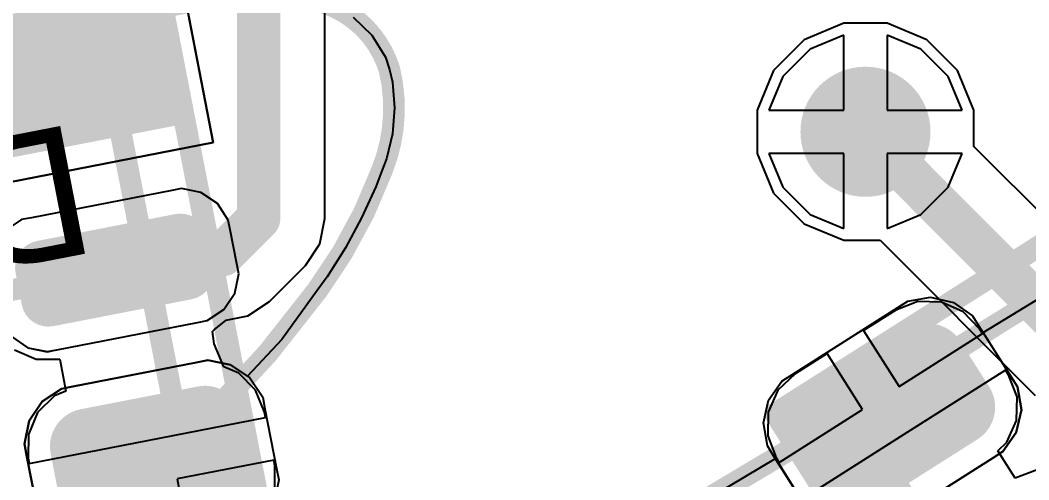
# Model space of a CAD drawing. Header units: inches. Extents: x -52 to 109, y 0 to 35.
# Drawn here: x 97.2 to 101.854, y 12.095 to 14.214 of the extents above; entities that cross this region are included whole.
import ezdxf

# ---------------------------------------------------------------- set-up
doc = ezdxf.new("R2010")
doc.units = ezdxf.units.IN
for name, color, linetype in [('Bottom Layer', 5, 'Continuous'), ('Bottom Overlay', 54, 'Continuous'), ('Mechanical 4', 56, 'Continuous'), ('Top Component Outline', 56, 'Continuous'), ('Top Courtyard', 56, 'Continuous'), ('Top Layer', 1, 'Continuous'), ('Top Overlay', 2, 'Continuous'), ('Top Paste', 8, 'Continuous'), ('Top Solder', 216, 'Continuous'), ('Via Holes', 16, 'Continuous')]:
    doc.layers.add(name, color=color, linetype=linetype)
doc.styles.add('Arial', font='', dxfattribs={"height": 0.2})
doc.styles.get('Arial').set_extended_font_data('Arial')

# ---------------------------------------------------------------- blocks, each defined once
blk = doc.blocks.new('APA_RGB_LED_2020_403')
at = {"layer": 'Top Layer'}
h = blk.add_hatch(color=1, dxfattribs=at)
edge = h.paths.add_edge_path()
edge.add_arc((-1.125, 1.025), 0.125, 90, 180)
edge.add_line((-1.25, 1.025), (-1.25, 0.775))
edge.add_arc((-1.125, 0.775), 0.125, 180, 270)
edge.add_line((-1.125, 0.65), (-0.575, 0.65))
edge.add_arc((-0.575, 0.775), 0.125, 270, 360)
edge.add_line((-0.45, 0.775), (-0.45, 1.025))
edge.add_arc((-0.575, 1.025), 0.125, 0, 90)
edge.add_line((-0.575, 1.15), (-1.125, 1.15))
h = blk.add_hatch(color=1, dxfattribs=at)
edge = h.paths.add_edge_path()
edge.add_arc((-1.175, 0.075), 0.075, 90, 180)
edge.add_line((-1.25, 0.075), (-1.25, -0.075))
edge.add_arc((-1.175, -0.075), 0.075, 180, 270)
edge.add_line((-1.175, -0.15), (-0.525, -0.15))
edge.add_arc((-0.525, -0.075), 0.075, 270, 360)
edge.add_line((-0.45, -0.075), (-0.45, 0.075))
edge.add_arc((-0.525, 0.075), 0.075, 0, 90)
edge.add_line((-0.525, 0.15), (-1.175, 0.15))
blk.add_hatch(color=1, dxfattribs=at).paths.add_polyline_path([(-1.25, -0.65), (-0.45, -0.65), (-0.45, -1.15), (-1.25, -1.15)])
at = {"layer": 'Top Paste'}
h = blk.add_hatch(color=8, dxfattribs=at)
edge = h.paths.add_edge_path()
edge.add_arc((-1.125, 1.025), 0.125, 90, 180)
edge.add_line((-1.25, 1.025), (-1.25, 0.775))
edge.add_arc((-1.125, 0.775), 0.125, 180, 270)
edge.add_line((-1.125, 0.65), (-0.575, 0.65))
edge.add_arc((-0.575, 0.775), 0.125, 270, 360)
edge.add_line((-0.45, 0.775), (-0.45, 1.025))
edge.add_arc((-0.575, 1.025), 0.125, 0, 90)
edge.add_line((-0.575, 1.15), (-1.125, 1.15))
h = blk.add_hatch(color=8, dxfattribs=at)
edge = h.paths.add_edge_path()
edge.add_arc((-1.175, 0.075), 0.075, 90, 180)
edge.add_line((-1.25, 0.075), (-1.25, -0.075))
edge.add_arc((-1.175, -0.075), 0.075, 180, 270)
edge.add_line((-1.175, -0.15), (-0.525, -0.15))
edge.add_arc((-0.525, -0.075), 0.075, 270, 360)
edge.add_line((-0.45, -0.075), (-0.45, 0.075))
edge.add_arc((-0.525, 0.075), 0.075, 0, 90)
edge.add_line((-0.525, 0.15), (-1.175, 0.15))
blk.add_hatch(color=8, dxfattribs=at).paths.add_polyline_path([(-1.25, -0.65), (-0.45, -0.65), (-0.45, -1.15), (-1.25, -1.15)])
at = {"layer": 'Top Solder'}
h = blk.add_hatch(color=216, dxfattribs=at)
edge = h.paths.add_edge_path()
edge.add_arc((-1.125, 1.025), 0.175, 90, 180)
edge.add_line((-1.3, 1.025), (-1.3, 0.775))
edge.add_arc((-1.125, 0.775), 0.175, 180, 270)
edge.add_line((-1.125, 0.6), (-0.575, 0.6))
edge.add_arc((-0.575, 0.775), 0.175, 270, 360)
edge.add_line((-0.4, 0.775), (-0.4, 1.025))
edge.add_arc((-0.575, 1.025), 0.175, 0, 90)
edge.add_line((-0.575, 1.2), (-1.125, 1.2))
h = blk.add_hatch(color=216, dxfattribs=at)
edge = h.paths.add_edge_path()
edge.add_arc((-1.175, 0.075), 0.125, 90, 180)
edge.add_line((-1.3, 0.075), (-1.3, -0.075))
edge.add_arc((-1.175, -0.075), 0.125, 180, 270)
edge.add_line((-1.175, -0.2), (-0.525, -0.2))
edge.add_arc((-0.525, -0.075), 0.125, 270, 360)
edge.add_line((-0.4, -0.075), (-0.4, 0.075))
edge.add_arc((-0.525, 0.075), 0.125, 0, 90)
edge.add_line((-0.525, 0.2), (-1.175, 0.2))
blk.add_hatch(color=216, dxfattribs=at).paths.add_polyline_path([(-1.3, -0.6), (-0.4, -0.6), (-0.4, -1.2), (-1.3, -1.2)])
at = {"layer": 'Top Component Outline'}
for points in [[(1, 1, 0.1, 0.1, 0), (-1, 1, 0.1, 0.1, 0)], [(-1, -1, 0.1, 0.1, 0), (-1, 1, 0.1, 0.1, 0)], [(1, -1, 0.1, 0.1, 0), (-1, -1, 0.1, 0.1, 0)]]:
    blk.add_lwpolyline(points, format="xyseb", dxfattribs=at)
for points in [[(-1.025, 1, 0.05, 0.05, 1), (-0.975, 1, 0.05, 0.05, 1)], [(-1.025, 1, 0.05, 0.05, 1), (-0.975, 1, 0.05, 0.05, 1)], [(-1.025, -1, 0.05, 0.05, 1), (-0.975, -1, 0.05, 0.05, 1)], [(-1.025, -1, 0.05, 0.05, 1), (-0.975, -1, 0.05, 0.05, 1)]]:
    blk.add_lwpolyline(points, format="xyseb", close=True, dxfattribs=at)
at = {"layer": 'Top Courtyard'}
for points in [[(-1.3, -1.2, 0.1, 0.1, 0), (-1.3, 1.2, 0.1, 0.1, 0)], [(0.5, 0, 0.1, 0.1, 0), (-0.5, 0, 0.1, 0.1, 0)], [(1.3, -1.2, 0.1, 0.1, 0), (-1.3, -1.2, 0.1, 0.1, 0)]]:
    blk.add_lwpolyline(points, format="xyseb", dxfattribs=at)
blk.add_lwpolyline([(-0.525, 0, 0.05, 0.05, 1), (-0.475, 0, 0.05, 0.05, 1)], format="xyseb", close=True, dxfattribs=at)
at = {"layer": 'Top Overlay'}
for p, q in [((-1.41, 1.0937), (-1.3689, 1.1929)), ((-1.41, 1.04), (-1.41, 1.0937)), ((-1.41, 0.76), (-1.41, 1.04)), ((-0.29, 1.04), (-0.29, 0.76)), ((-1.41, 0.76), (-1.41, 0.76)), ((-1.41, 0.7063), (-1.41, 0.76)), ((-0.29, 0.76), (-0.29, 0.7063)), ((-1.3689, 0.6071), (-1.41, 0.7063)), ((-0.29, 0.7063), (-0.3311, 0.6071)), ((-1.2929, 0.5311), (-1.3689, 0.6071)), ((-0.3311, 0.6071), (-0.4071, 0.5311)), ((-1.1937, 0.49), (-1.2929, 0.5311)), ((-0.4071, 0.5311), (-0.5063, 0.49)), ((-1.14, 0.49), (-1.1937, 0.49)), ((-0.56, 0.49), (-1.14, 0.49)), ((-0.5063, 0.49), (-0.56, 0.49)), ((-0.56, 0.49), (-0.56, 0.49)), ((-1.2258, 0.31), (-1.3103, 0.275)), ((-1.18, 0.31), (-1.2258, 0.31)), ((-0.52, 0.31), (-1.18, 0.31)), ((-0.4742, 0.31), (-0.52, 0.31)), ((-0.52, 0.31), (-0.52, 0.31)), ((-0.3897, 0.275), (-0.4742, 0.31)), ((-1.3103, 0.275), (-1.375, 0.2103)), ((-0.325, 0.2103), (-0.3897, 0.275)), ((-1.375, 0.2103), (-1.41, 0.1258)), ((-1.41, 0.1258), (-1.41, 0.08)), ((-1.41, 0.08), (-1.41, -0.08)), ((-1.41, 0.08), (-1.41, 0.08)), ((-1.41, -0.08), (-1.41, -0.1257)), ((-1.41, -0.1257), (-1.375, -0.2103)), ((-1.375, -0.2103), (-1.3103, -0.275)), ((-1.3103, -0.275), (-1.2258, -0.31)), ((-0.4742, -0.31), (-0.3897, -0.275)), ((-1.2258, -0.31), (-1.18, -0.31)), ((-1.18, -0.31), (-1.18, -0.31)), ((-1.18, -0.31), (-0.52, -0.31)), ((-0.52, -0.31), (-0.4742, -0.31)), ((-1.41, -1.31), (-1.41, -0.49)), ((-1.41, -0.49), (-0.29, -0.49))]:
    blk.add_line(p, q, dxfattribs=at)
at = {"layer": 'Top Courtyard', "style": 'Arial'}
blk.add_text('D74', height=0.6, dxfattribs=at).set_placement((-0.8, -0.7))
blk = doc.blocks.new('APA_RGB_LED_2020_407')
at = {"layer": 'Top Layer'}
h = blk.add_hatch(color=1, dxfattribs=at)
edge = h.paths.add_edge_path()
edge.add_arc((-1.125, 1.025), 0.125, 90, 180)
edge.add_line((-1.25, 1.025), (-1.25, 0.775))
edge.add_arc((-1.125, 0.775), 0.125, 180, 270)
edge.add_line((-1.125, 0.65), (-0.575, 0.65))
edge.add_arc((-0.575, 0.775), 0.125, 270, 360)
edge.add_line((-0.45, 0.775), (-0.45, 1.025))
edge.add_arc((-0.575, 1.025), 0.125, 0, 90)
edge.add_line((-0.575, 1.15), (-1.125, 1.15))
at = {"layer": 'Top Paste'}
h = blk.add_hatch(color=8, dxfattribs=at)
edge = h.paths.add_edge_path()
edge.add_arc((-1.125, 1.025), 0.125, 90, 180)
edge.add_line((-1.25, 1.025), (-1.25, 0.775))
edge.add_arc((-1.125, 0.775), 0.125, 180, 270)
edge.add_line((-1.125, 0.65), (-0.575, 0.65))
edge.add_arc((-0.575, 0.775), 0.125, 270, 360)
edge.add_line((-0.45, 0.775), (-0.45, 1.025))
edge.add_arc((-0.575, 1.025), 0.125, 0, 90)
edge.add_line((-0.575, 1.15), (-1.125, 1.15))
at = {"layer": 'Top Solder'}
h = blk.add_hatch(color=216, dxfattribs=at)
edge = h.paths.add_edge_path()
edge.add_arc((-1.125, 1.025), 0.175, 90, 180)
edge.add_line((-1.3, 1.025), (-1.3, 0.775))
edge.add_arc((-1.125, 0.775), 0.175, 180, 270)
edge.add_line((-1.125, 0.6), (-0.575, 0.6))
edge.add_arc((-0.575, 0.775), 0.175, 270, 360)
edge.add_line((-0.4, 0.775), (-0.4, 1.025))
edge.add_arc((-0.575, 1.025), 0.175, 0, 90)
edge.add_line((-0.575, 1.2), (-1.125, 1.2))
at = {"layer": 'Top Component Outline'}
for points in [[(-1, 1, 0.1, 0.1, 0), (1, 1, 0.1, 0.1, 0)], [(-1, 1, 0.1, 0.1, 0), (-1, -1, 0.1, 0.1, 0)]]:
    blk.add_lwpolyline(points, format="xyseb", dxfattribs=at)
blk.add_lwpolyline([(-1.025, 1, 0.05, 0.05, 1), (-0.975, 1, 0.05, 0.05, 1)], format="xyseb", close=True, dxfattribs=at)
blk.add_lwpolyline([(-1.025, 1, 0.05, 0.05, 1), (-0.975, 1, 0.05, 0.05, 1)], format="xyseb", close=True, dxfattribs=at)
at = {"layer": 'Top Courtyard'}
for points in [[(-1.3, 1.2, 0.1, 0.1, 0), (-1.3, -1.2, 0.1, 0.1, 0)], [(-1.3, 1.2, 0.1, 0.1, 0), (1.3, 1.2, 0.1, 0.1, 0)]]:
    blk.add_lwpolyline(points, format="xyseb", dxfattribs=at)
blk.add_lwpolyline([(-1.325, 1.2, 0.05, 0.05, 1), (-1.275, 1.2, 0.05, 0.05, 1)], format="xyseb", close=True, dxfattribs=at)
blk.add_lwpolyline([(-1.325, 1.2, 0.05, 0.05, 1), (-1.275, 1.2, 0.05, 0.05, 1)], format="xyseb", close=True, dxfattribs=at)
at = {"layer": 'Top Overlay'}
for p, q in [((-1.2929, 1.2689), (-1.1937, 1.31)), ((-1.1937, 1.31), (-1.14, 1.31)), ((-1.14, 1.31), (-1.14, 1.31)), ((-1.14, 1.31), (-0.56, 1.31)), ((-0.56, 1.31), (-0.5063, 1.31)), ((-0.5063, 1.31), (-0.4071, 1.2689)), ((-1.3689, 1.1929), (-1.2929, 1.2689)), ((-0.4071, 1.2689), (-0.3311, 1.1929)), ((-1.41, 1.0937), (-1.3689, 1.1929)), ((-0.3311, 1.1929), (-0.29, 1.0937)), ((-1.41, 1.04), (-1.41, 1.0937)), ((-0.29, 1.0937), (-0.29, 1.04)), ((-1.41, 0.76), (-1.41, 1.04)), ((-0.29, 1.04), (-0.29, 1.04)), ((-0.29, 1.04), (-0.29, 0.76)), ((-0.29, 0.76), (-0.29, 0.7063)), ((-0.29, 0.7063), (-0.3311, 0.6071)), ((-0.3311, 0.6071), (-0.4071, 0.5311)), ((-0.4071, 0.5311), (-0.5063, 0.49)), ((-0.56, 0.49), (-1.14, 0.49)), ((-0.5063, 0.49), (-0.56, 0.49)), ((-0.56, 0.49), (-0.56, 0.49))]:
    blk.add_line(p, q, dxfattribs=at)

msp = doc.modelspace()

# ---------------------------------------------------------------- hatches: boundary and pattern name
at = {"layer": 'Bottom Layer'}
h = msp.add_hatch(color=5, dxfattribs=at)
edge = h.paths.add_edge_path()
edge.add_arc((101.1, 13.7), 0.3, 0, 360)
at = {"layer": 'Top Layer'}
h = msp.add_hatch(color=1, dxfattribs=at)
edge = h.paths.add_edge_path()
edge.add_arc((101.1, 13.7), 0.3, 0, 360)
at = {"layer": 'Via Holes'}
h = msp.add_hatch(color=7, dxfattribs=at)
edge = h.paths.add_edge_path()
edge.add_arc((101.1, 13.7), 0.15, 0, 360)

# ---------------------------------------------------------------- linework, layer by layer
at = {"layer": 'Bottom Layer'}
for p, q in [((101.0005, 14.2), (100.8168, 14.1239)), ((101.1995, 14.2), (101.0005, 14.2)), ((101.3832, 14.1239), (101.1995, 14.2)), ((100.8168, 14.1239), (100.6761, 13.9832)), ((101.5239, 13.9832), (101.3832, 14.1239)), ((100.6761, 13.9832), (100.6, 13.7995)), ((101.6, 13.7995), (101.5239, 13.9832)), ((100.6, 13.7995), (100.6, 13.6005)), ((101.6, 13.6326), (101.6, 13.7995)), ((100.6, 13.6005), (100.6761, 13.4168)), ((102.2267, 13.0059), (101.6, 13.6326)), ((100.6761, 13.4168), (100.8168, 13.2761)), ((100.8168, 13.2761), (101.0005, 13.2)), ((101.0005, 13.2), (101.1674, 13.2)), ((101.1674, 13.2), (101.8837, 12.4837))]:
    msp.add_line(p, q, dxfattribs=at)
msp.add_lwpolyline([(101.1, 13.7, 0.2, 0.2, 0), (102.1, 12.7, 0.2, 0.2, 0)], format="xyseb", dxfattribs=at)
msp.add_lwpolyline([(101.05, 13.7, 0.1, 0.1, 1), (101.15, 13.7, 0.1, 0.1, 1)], format="xyseb", close=True, dxfattribs=at)
at = {"layer": 'Mechanical 4'}
for points in [[(95.3437, 13.8118, 0.1, 0.1, 0), (98.0174, 14.3044, 0.1, 0.1, 0)], [(98.5737, 14.3028, 0.1, 0.1, -0.259138), (98.9037, 13.9862, 0.1, 0.1, 0)], [(98.9037, 13.9862, 0.1, 0.1, -0.156541), (98.8681, 13.5196, 0.1, 0.1, 0)], [(98.8681, 13.5196, 0.1, 0.1, -0.06965), (98.57, 12.9681, 0.1, 0.1, 0)], [(101.0859, 12.4343, 0.1, 0.1, 0), (102.7417, 13.4454, 0.1, 0.1, 0)], [(98.57, 12.9681, 0.1, 0.1, -0.124379), (96.8813, 11.5538, 0.1, 0.1, 0)], [(100.2616, 11.9429, 0.1, 0.1, 0), (101.0859, 12.4343, 0.1, 0.1, 0)]]:
    msp.add_lwpolyline(points, format="xyseb", dxfattribs=at)
for points in [[(98.8787, 13.9862, 0.05, 0.05, 1), (98.9287, 13.9862, 0.05, 0.05, 1)], [(98.8787, 13.9862, 0.05, 0.05, 1), (98.9287, 13.9862, 0.05, 0.05, 1)], [(98.8431, 13.5196, 0.05, 0.05, 1), (98.8931, 13.5196, 0.05, 0.05, 1)], [(98.8431, 13.5196, 0.05, 0.05, 1), (98.8931, 13.5196, 0.05, 0.05, 1)], [(98.545, 12.9681, 0.05, 0.05, 1), (98.595, 12.9681, 0.05, 0.05, 1)], [(98.545, 12.9681, 0.05, 0.05, 1), (98.595, 12.9681, 0.05, 0.05, 1)], [(101.0609, 12.4343, 0.05, 0.05, 1), (101.1109, 12.4343, 0.05, 0.05, 1)], [(101.0609, 12.4343, 0.05, 0.05, 1), (101.1109, 12.4343, 0.05, 0.05, 1)]]:
    msp.add_lwpolyline(points, format="xyseb", close=True, dxfattribs=at)
at = {"layer": 'Top Layer'}
for p, q in [((98.6059, 13.3), (98.6059, 15)), ((101, 14.1457), (100.8451, 14.0815)), ((101, 13.8), (101, 14.1457)), ((101.3549, 14.0815), (101.2, 14.1457)), ((101.2, 14.1457), (101.2, 13.8)), ((100.8451, 14.0815), (100.7185, 13.9549)), ((101.4815, 13.9549), (101.3549, 14.0815)), ((100.7185, 13.9549), (100.6543, 13.8)), ((101.5457, 13.8), (101.4815, 13.9549)), ((100.6543, 13.8), (101, 13.8)), ((101.2, 13.8), (101.5457, 13.8)), ((101, 13.6), (100.6543, 13.6)), ((100.6543, 13.6), (100.7185, 13.4451)), ((101, 13.2543), (101, 13.6)), ((101.5457, 13.6), (101.2, 13.6)), ((101.2, 13.6), (101.2, 13.2543)), ((101.4815, 13.4451), (101.5457, 13.6)), ((100.7185, 13.4451), (100.8451, 13.3185)), ((101.3549, 13.3185), (101.4815, 13.4451)), ((100.8451, 13.3185), (101, 13.2543)), ((101.2, 13.2543), (101.3549, 13.3185)), ((98.5826, 13.1829), (98.6059, 13.3)), ((98.5163, 13.0837), (98.5826, 13.1829)), ((98.3499, 12.9173), (98.5163, 13.0837)), ((98.5163, 13.0837), (98.5163, 13.0837)), ((98.2507, 12.851), (98.3499, 12.9173)), ((101.3415, 12.9174), (101.2394, 12.8779)), ((101.4508, 12.9147), (101.3415, 12.9174)), ((101.5509, 12.8704), (101.4508, 12.9147)), ((98.1507, 12.8312), (98.2507, 12.851)), ((101.2394, 12.8779), (101.0916, 12.7842)), ((101.6263, 12.7912), (101.5509, 12.8704)), ((98.0949, 12.7863), (98.1507, 12.8312)), ((98.0879, 12.7787), (98.0949, 12.7863)), ((98.0954, 12.7227), (98.0879, 12.7787)), ((101.0916, 12.7842), (101.2551, 12.5263)), ((101.2551, 12.5263), (101.6397, 12.7701)), ((101.6397, 12.7701), (101.6263, 12.7912)), ((98.139, 12.6157), (98.0954, 12.7227)), ((97.1729, 12.6941), (97.2738, 12.6518)), ((100.9227, 12.6772), (100.7749, 12.5835)), ((101.0862, 12.4192), (100.9227, 12.6772)), ((97.2738, 12.6518), (97.3832, 12.6513)), ((97.3832, 12.6513), (97.4103, 12.5044)), ((98.209, 12.5864), (98.139, 12.6157)), ((98.286, 12.5087), (98.209, 12.5864)), ((100.7749, 12.5835), (100.6957, 12.508)), ((101.7468, 12.6012), (101.2777, 12.3039)), ((101.7602, 12.5801), (101.7468, 12.6012)), ((101.7996, 12.478), (101.7602, 12.5801)), ((97.3576, 12.4828), (97.2799, 12.4057)), ((97.4103, 12.5044), (97.3576, 12.4828)), ((98.3274, 12.4074), (98.286, 12.5087)), ((100.6957, 12.508), (100.6514, 12.408)), ((101.797, 12.3687), (101.7996, 12.478)), ((97.2799, 12.4057), (97.2376, 12.3049)), ((97.787, 12.2769), (98.3322, 12.3829)), ((98.3322, 12.3829), (98.3274, 12.4074)), ((100.6514, 12.408), (100.6487, 12.2986)), ((100.7015, 12.1754), (101.0862, 12.4192)), ((101.7527, 12.2686), (101.797, 12.3687)), ((97.2376, 12.3049), (97.2371, 12.1955)), ((100.6487, 12.2986), (100.6882, 12.1965)), ((101.2777, 12.3039), (100.8086, 12.0065)), ((97.2419, 12.1709), (97.787, 12.2769)), ((101.7114, 12.2293), (101.7527, 12.2686)), ((97.2371, 12.1955), (97.2419, 12.1709)), ((100.6882, 12.1965), (100.7015, 12.1754)), ((101.7902, 12.1023), (101.7114, 12.2293)), ((98.3704, 12.1865), (97.9234, 12.0996)), ((98.3751, 12.162), (98.3704, 12.1865)), ((98.3747, 12.0526), (98.3751, 12.162)), ((101.8923, 12.1417), (101.7902, 12.1023)), ((97.9234, 12.0996), (97.9816, 11.7999))]:
    msp.add_line(p, q, dxfattribs=at)
for points in [[(98.3, 13.3, 0.2, 0.2, 0), (98.3, 15, 0.2, 0.2, 0)], [(97.4627, 13.9457, 0.2, 0.2, 0), (97.4627, 14.8373, 0.2, 0.2, 0)], [(98.1336, 13.1336, 0.2, 0.2, 0), (98.3, 13.3, 0.2, 0.2, 0)], [(97.6344, 13.0622, 0.2, 0.2, 0), (97.7058, 13.1336, 0.2, 0.2, 0)], [(97.7058, 13.1336, 0.2, 0.2, 0), (98.1336, 13.1336, 0.2, 0.2, 0)]]:
    msp.add_lwpolyline(points, format="xyseb", dxfattribs=at)
for points in [[(97.4127, 13.9457, 0.1, 0.1, 1), (97.5127, 13.9457, 0.1, 0.1, 1)], [(98.25, 13.3, 0.1, 0.1, 1), (98.35, 13.3, 0.1, 0.1, 1)], [(98.25, 13.3, 0.1, 0.1, 1), (98.35, 13.3, 0.1, 0.1, 1)], [(97.6558, 13.1336, 0.1, 0.1, 1), (97.7558, 13.1336, 0.1, 0.1, 1)], [(97.6558, 13.1336, 0.1, 0.1, 1), (97.7558, 13.1336, 0.1, 0.1, 1)], [(98.0836, 13.1336, 0.1, 0.1, 1), (98.1836, 13.1336, 0.1, 0.1, 1)], [(98.0836, 13.1336, 0.1, 0.1, 1), (98.1836, 13.1336, 0.1, 0.1, 1)], [(97.5844, 13.0622, 0.1, 0.1, 1), (97.6844, 13.0622, 0.1, 0.1, 1)]]:
    msp.add_lwpolyline(points, format="xyseb", close=True, dxfattribs=at)
at = {"layer": 'Top Overlay'}
for p, q in [((98.0906, 13.65), (97.9654, 14.2942)), ((98.7363, 14.2289), (98.8229, 14.1459)), ((98.8229, 14.1459), (98.8858, 14.0439)), ((98.8858, 14.0439), (98.9034, 13.9866)), ((98.9034, 13.9866), (98.9172, 13.9287)), ((98.9172, 13.9287), (98.9266, 13.8099)), ((98.9266, 13.8099), (98.9176, 13.6911)), ((98.9176, 13.6911), (98.8902, 13.5752)), ((96.9912, 13.4363), (98.0906, 13.65)), ((98.8902, 13.5752), (98.8678, 13.52)), ((98.8678, 13.52), (98.8403, 13.4463)), ((97.8992, 13.4295), (97.2513, 13.3035)), ((97.9441, 13.4382), (97.8992, 13.4295)), ((98.0337, 13.4199), (97.9441, 13.4382)), ((98.1096, 13.3688), (98.0337, 13.4199)), ((98.8403, 13.4463), (98.7753, 13.3031)), ((98.1601, 13.2925), (98.1096, 13.3688)), ((97.2064, 13.2948), (97.1301, 13.2443)), ((97.2513, 13.3035), (97.2064, 13.2948)), ((98.1688, 13.2476), (98.1601, 13.2925)), ((98.7753, 13.3031), (98.7005, 13.1647)), ((98.1994, 13.0905), (98.1688, 13.2476)), ((98.7005, 13.1647), (98.6163, 13.0319)), ((98.2081, 13.0456), (98.1994, 13.0905)), ((98.1994, 13.0905), (98.1994, 13.0905)), ((98.1898, 12.9559), (98.2081, 13.0456)), ((98.6163, 13.0319), (98.5696, 12.9686)), ((101.6428, 12.7739), (102.1379, 13.0761)), ((98.1387, 12.8801), (98.1898, 12.9559)), ((98.5696, 12.9686), (98.4064, 12.7429)), ((98.0624, 12.8296), (98.1387, 12.8801)), ((97.3696, 12.6949), (98.0175, 12.8208)), ((98.0175, 12.8208), (98.0624, 12.8296)), ((97.1592, 12.7556), (97.235, 12.7044)), ((101.7721, 12.5699), (101.6428, 12.7739)), ((98.4064, 12.7429), (98.2482, 12.573)), ((97.235, 12.7044), (97.3247, 12.6862)), ((97.3247, 12.6862), (97.3696, 12.6949)), ((97.3696, 12.6949), (97.3696, 12.6949)), ((98.0126, 12.6365), (97.4432, 12.5259)), ((98.0653, 12.6468), (98.0126, 12.6365)), ((98.1705, 12.6254), (98.0653, 12.6468)), ((98.2482, 12.573), (98.1705, 12.6254)), ((101.8009, 12.5245), (101.7721, 12.5699)), ((97.4432, 12.5258), (97.3905, 12.5156)), ((97.4432, 12.5259), (97.4432, 12.5258)), ((101.8193, 12.4187), (101.8009, 12.5245)), ((97.3905, 12.5156), (97.3009, 12.4563)), ((97.3009, 12.4563), (97.2409, 12.3673)), ((101.7958, 12.3139), (101.8193, 12.4187)), ((97.2409, 12.3673), (97.2194, 12.262)), ((101.734, 12.226), (101.7958, 12.3139)), ((97.2194, 12.262), (97.2297, 12.2093)), ((97.2297, 12.2093), (97.2831, 11.9344)), ((100.2617, 11.9427), (100.6841, 12.1944)), ((100.6841, 12.1944), (100.8261, 11.9703)), ((101.1987, 11.8868), (101.6886, 12.1973)), ((101.6886, 12.1973), (101.734, 12.226)), ((101.6886, 12.1973), (101.6886, 12.1973))]:
    msp.add_line(p, q, dxfattribs=at)

# ---------------------------------------------------------------- block references
for name, p, rotation in [('APA_RGB_LED_2020_403', (96.8, 12.9), 191), ('APA_RGB_LED_2020_407', (102.4239, 12.0832), 32.37)]:
    msp.add_blockref(name, p, dxfattribs=dict(rotation=rotation))

# ---------------------------------------------------------------- texts
at = {"layer": 'Bottom Overlay', "style": 'Arial', "text_generation_flag": 2}
msp.add_text('micro-SD CARD', height=1.000001, rotation=33.1356, dxfattribs=at).set_placement((107.2485, 14.0739))

doc.saveas('drawing.dxf')
